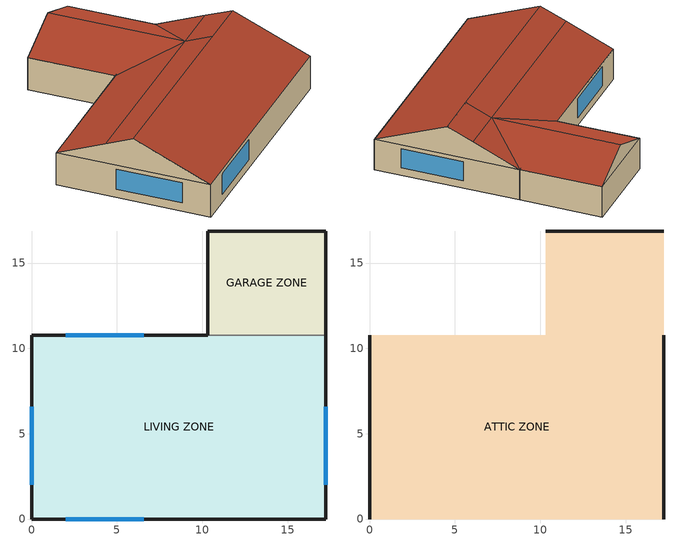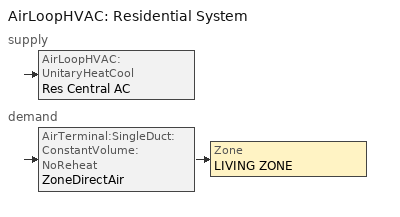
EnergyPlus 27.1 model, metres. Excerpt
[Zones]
LIVING ZONE
 floor adiabatic (FLOOR:LIVING): 0,0 0,10.78 17.24,10.78 17.24,0 z0
 wall outside (EXTWALL:LIVING): 10.32,10.78 0,10.78 0,0 17.24,0 17.24,10.78 z0:2.44
 wall to GARAGE ZONE (INTERIORWall): 17.24,10.78 10.32,10.78 z0:2.44
 window (Dbl Clr 3mm/6mm Air): 6.57,10.78 2,10.78 / 17.24,2 17.24,6.57 / 2,0 6.57,0 / 0,6.57 0,2 z0.61:2.13
GARAGE ZONE
 floor adiabatic (FLOOR:GARAGE): 10.32,10.78 10.32,16.88 17.24,16.88 17.24,10.78 z0
 wall outside (EXTWALL:GARAGE): 17.24,10.78 17.24,16.88 / 10.32,16.88 10.32,10.78 z0:2.44
 wall outside (Garage:SteelDoor): 17.24,16.88 10.32,16.88 z0:2.44
ATTIC ZONE
 floor to LIVING ZONE (reverseCEILING:LIVING): 0,0 0,10.78 17.24,10.78 17.24,0 z2.44
 floor to GARAGE ZONE (CEILING:Garage): 10.32,10.78 10.32,16.88 17.24,16.88 17.24,10.78 z2.44
 wall outside (GABLE): 17.24,5.39,4.68 17.24,0,2.44 17.24,10.78,2.44; 0,5.39,4.68 0,10.78,2.44 0,0,2.44; 13.78,16.88,3.88 17.24,16.88,2.44 10.32,16.88,2.44
 roof outside (ROOF): 13.78,5.39,4.68 13.78,7.32,3.88 0,7.32,3.88 0,5.39,4.68; 0,5.39,4.68 0,0,2.44 17.24,0,2.44 17.24,5.39,4.68; 13.78,7.32,3.88 10.33,10.78,2.44 0,10.78,2.44 0,7.32,3.88; 17.24,5.39,4.68 17.24,7.32,3.88 13.78,7.32,3.88 13.78,5.39,4.68; 17.24,7.32,3.88 17.24,10.78,2.44 13.78,7.32,3.88; 13.78,16.88,3.88 13.78,7.32,3.88 17.24,10.78,2.44 17.24,16.88,2.44; 10.32,16.88,2.44 10.32,10.78,2.44 13.78,7.32,3.88 13.78,16.88,3.88
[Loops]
AirLoopHVAC 'Residential System'
 supply: AirLoopHVAC:UnitaryHeatCool 'Res Central AC'
 demand: AirTerminal:SingleDuct:ConstantVolume:NoReheat 'ZoneDirectAir' > Zone 'LIVING ZONE'
[Building]
House with AirflowNetwork simulation: North Axis {deg}=0; Terrain=Suburbs; Loads Convergence Tolerance Value {W}=0.001; Temperature Convergence Tolerance Value {deltaC}=0.005; Solar Distribution=FullInteriorAndExterior; Maximum Number of Warmup Days=25; Minimum Number of Warmup Days=6
[Site:Location]
Miami Intl Ap_FL_USA Design_Conditions: Latitude {deg}=25.82; Longitude {deg}=-80.3; Time Zone {hr}=-5; Elevation {m}=11
[SizingPeriod:DesignDay] Day of Month=21; Humidity Condition Type=WetBulb; Barometric Pressure {Pa}=101193; Rain Indicator=No; Snow Indicator=No; Daylight Saving Time Indicator=No; Solar Model Indicator=ASHRAEClearSky
Name | Month | Day Type | Maximum Dry-Bulb Temperature {C} | Daily Dry-Bulb Temperature Range {deltaC} | Wetbulb or DewPoint at Maximum Dry-Bulb {C} | Wind Speed {m/s} | Wind Direction {deg} | Sky Clearness
Miami Intl Ap Ann Htg 99% Condns DB | 1 | WinterDesignDay | 10.9 | 0 | 10.9 | 3.8 | 340 | 0
Miami Intl Ap Ann Clg 1% Condns DB=>MWB | 7 | SummerDesignDay | 32.6 | 6.7 | 25.3 | 4.5 | 140 | 1
[Site:GroundTemperature:BuildingSurface]
20.59, 20.82, 21.14, 21.65, 22.05, 22.91, 23.08, 22.36, 21.97, 21.44, 21.05, 20.68
[Material] Thermal Absorptance=0.9
Name | Roughness | Thickness {m} | Conductivity {W/m-K} | Density {kg/m3} | Specific Heat {J/kg-K} | Solar Absorptance | Visible Absorptance
A1 - 1 IN STUCCO | Smooth | 0.0253898 | 0.691831 | 1858.142 | 836.8 | 0.92 | 0.92
CB11 | MediumRough | 0.2032 | 1.048 | 1105 | 837 | 0.2 | 0.2
GP01 | MediumSmooth | 0.0127 | 0.16 | 801 | 837 | 0.75 | 0.75
IN02 | Rough | 0.0901 | 0.043 | 10 | 837 | 0.75 | 0.75
IN05 | Rough | 0.2458 | 0.043 | 10 | 837 | 0.75 | 0.75
PW03 | MediumSmooth | 0.0127 | 0.115 | 545 | 1213 | 0.78 | 0.78
CC03 | MediumRough | 0.1016 | 1.31 | 2243 | 837 | 0.65 | 0.65
HF-A3 | Smooth | 0.0015 | 44.9696 | 7689 | 418 | 0.2 | 0.2
WD10 | MediumSmooth | 0.667 | 0.115 | 513 | 1381 | 0.78 | 0.78
[Material:NoMass] Thermal Absorptance=0.9
Name | Roughness | Thermal Resistance {m2-K/W} | Solar Absorptance | Visible Absorptance
AR02 | VeryRough | 0.078 | 0.7 | 0.7
CP02 | Rough | 0.217 | 0.75 | 0.75
[WindowMaterial:Glazing] Optical Data Type=SpectralAverage; Thickness {m}=0.003; Solar Transmittance at Normal Incidence=0.63; Visible Transmittance at Normal Incidence=0.85; Infrared Transmittance at Normal Incidence=0; Conductivity {W/m-K}=0.9
Name | Front Side Solar Reflectance at Normal Incidence | Back Side Solar Reflectance at Normal Incidence | Front Side Visible Reflectance at Normal Incidence | Back Side Visible Reflectance at Normal Incidence | Front Side Infrared Hemispherical Emissivity | Back Side Infrared Hemispherical Emissivity
LoE CLEAR 3MM | 0.19 | 0.22 | 0.056 | 0.079 | 0.84 | 0.1
LoE CLEAR 3MM Rev | 0.22 | 0.19 | 0.079 | 0.056 | 0.1 | 0.84
[WindowMaterial:Gas]
AIR 6MM: Gas Type=Air; Thickness {m}=0.006
[Construction]
EXTWALL:LIVING: A1 - 1 IN STUCCO, CB11, GP01
INTERIORWall: GP01, IN02, GP01
FLOOR:GARAGE: CC03
FLOOR:LIVING: CC03, CP02
ROOF: AR02, PW03
EXTWALL:GARAGE: A1 - 1 IN STUCCO, CB11
reverseCEILING:LIVING: GP01, IN05
GABLE: PW03
FURNITURE: WD10
Dbl Clr 3mm/6mm Air: LoE CLEAR 3MM, AIR 6MM, LoE CLEAR 3MM Rev
Garage:SteelDoor: HF-A3
CEILING:Garage: GP01
[Zone] Type=1; Multiplier=1; Ceiling Height {m}=Autocalculate; Volume {m3}=Autocalculate
LIVING ZONE; GARAGE ZONE; ATTIC ZONE
[Sizing:Zone]
LIVING ZONE: Zone Cooling Design Supply Air Temperature Input Method=SupplyAirTemperature; Zone Cooling Design Supply Air Temperature {C}=16; Zone Heating Design Supply Air Temperature Input Method=SupplyAirTemperature; Zone Heating Design Supply Air Temperature {C}=50; Zone Cooling Design Supply Air Humidity Ratio {kgWater/kgDryAir}=0.009; Zone Heating Design Supply Air Humidity Ratio {kgWater/kgDryAir}=0.004; Design Specification Outdoor Air Object=SZ DSOA LIVING ZONE; Zone Heating Sizing Factor=0; Zone Cooling Sizing Factor=0; Cooling Design Air Flow Method=DesignDay; Cooling Design Air Flow Rate {m3/s}=0; Heating Design Air Flow Method=DesignDay; Heating Design Air Flow Rate {m3/s}=0; Account for Dedicated Outdoor Air System=No; Dedicated Outdoor Air System Control Strategy=NeutralSupplyAir; Dedicated Outdoor Air Low Setpoint Temperature for Design {C}=Autosize; Dedicated Outdoor Air High Setpoint Temperature for Design {C}=Autosize
[DesignSpecification:OutdoorAir]
SZ DSOA LIVING ZONE: Outdoor Air Method=Sum; Outdoor Air Flow per Person {m3/s-person}=0.00472; Outdoor Air Flow per Zone Floor Area {m3/s-m2}=0.000508; Outdoor Air Flow per Zone {m3/s}=0
[InternalMass]
InternalMass_LivingZone: Construction=FURNITURE; Zone or ZoneList=LIVING ZONE; Surface Area {m2}=77
[People]
LIVING ZONE People: Zone or ZoneList or Space or SpaceList=LIVING ZONE; Number of People Schedule=Occupancy Sch; Number of People Calculation Method=People; Number of People=3; Fraction Radiant=0.3; Activity Level Schedule=Activity Sch; Carbon Dioxide Generation Rate {m3/s-W}=3.82e-08; Mean Radiant Temperature Calculation Type=EnclosureAveraged; Work Efficiency Schedule=Work Eff Sch; Clothing Insulation Calculation Method=ClothingInsulationSchedule; Clothing Insulation Schedule=Clothing Sch; Air Velocity Schedule=Air Velo Sch; Thermal Comfort Model 1 Type=Fanger
[Lights]
LIVING ZONE Lights: Zone or ZoneList or Space or SpaceList=LIVING ZONE; Schedule=Lighting Sch; Design Level Calculation Method=LightingLevel; Lighting Level {W}=656.3; Return Air Fraction=0; Fraction Radiant=0.2; Fraction Visible=0.2; Fraction Replaceable=0
[ElectricEquipment] Zone or ZoneList or Space or SpaceList=LIVING ZONE; Design Level Calculation Method=EquipmentLevel
Name | Schedule | Design Level {W} | Fraction Latent | Fraction Radiant | Fraction Lost
Res Refrigerator | Refrigerator Sch | 91.09 | 0 | 0.35 | 0
Res Clothes Washer | Clothes Washer Sch | 24.74 | 0 | 0.6 | 0.2
Res Clothes Dryer Electric | Clothes Dryer Sch | 185.76 | 0.05 | 0.1125 | 0.8
Res Dish Washers | Dish Washer Sch | 62.57 | 0.2 | 0.45 | 0.2
Res Range Electric | Range Sch | 248.1 | 0.4 | 0.3 | 0.2
Res Other appliances & Plug Loads | Other Plug Loads Sch | 567.31 | 0.1 | 0.315 | 0
[AirLoopHVAC]
Residential System: Design Supply Air Flow Rate {m3/s}=1.1
[AvailabilityManager:Scheduled]
Reheat System 1 Avail: Schedule=HVACAvailSched
[Zone equipment]
LIVING ZONE: ZoneDirectAir
[Sizing:System]
Residential System: Type of Load to Size On=Sensible; Design Outdoor Air Flow Rate {m3/s}=Autosize; Central Heating Maximum System Air Flow Ratio=0; Preheat Design Temperature {C}=7; Preheat Design Humidity Ratio {kgWater/kgDryAir}=0.008; Precool Design Temperature {C}=11; Precool Design Humidity Ratio {kgWater/kgDryAir}=0.008; Central Cooling Design Supply Air Temperature {C}=16; Central Heating Design Supply Air Temperature {C}=18; Type of Zone Sum to Use=NonCoincident; 100% Outdoor Air in Cooling=No; 100% Outdoor Air in Heating=No; Central Cooling Design Supply Air Humidity Ratio {kgWater/kgDryAir}=0.009; Central Heating Design Supply Air Humidity Ratio {kgWater/kgDryAir}=0.009; Cooling Supply Air Flow Rate Method=DesignDay; Cooling Supply Air Flow Rate {m3/s}=0; Heating Supply Air Flow Rate Method=DesignDay; Heating Supply Air Flow Rate {m3/s}=0; Zone Maximum Outdoor Air Fraction=1; Cooling Design Capacity Method=CoolingDesignCapacity; Cooling Design Capacity {W}=Autosize; Heating Design Capacity Method=HeatingDesignCapacity; Heating Design Capacity {W}=Autosize; Central Cooling Capacity Control Method=VAV
[AirLoopHVAC:UnitaryHeatCool]
Res Central AC: Availability Schedule=HVACAvailSched; Supply Air Fan Operating Mode Schedule=CyclingFanSchedule; Maximum Supply Air Temperature {C}=50; Cooling Supply Air Flow Rate {m3/s}=1.02; Heating Supply Air Flow Rate {m3/s}=1.02; No Load Supply Air Flow Rate {m3/s}=0; Controlling Zone or Thermostat Location=LIVING ZONE; Supply Fan=Supply Fan 1; Fan Placement=DrawThrough; Heating Coil=Heating Coil 1; Cooling Coil=ACDXCoil 1; Dehumidification Control Type=None; Reheat Coil=Reheat Coil
[AirTerminal:SingleDuct:ConstantVolume:NoReheat]
ZoneDirectAir: Availability Schedule=HVACAvailSched; Maximum Air Flow Rate {m3/s}=1.02
[ZoneControl:Thermostat]
Zone Thermostat: Zone or ZoneList=LIVING ZONE; Control Type Schedule=Dual Zone Control Type Sched; Control 1=Setpoints
[ThermostatSetpoint:DualSetpoint]
Setpoints: Heating Setpoint Temperature Schedule=Dual Heating Setpoints; Cooling Setpoint Temperature Schedule=Dual Cooling Setpoints
[ZoneControl:Thermostat:TemperatureAndHumidity]
Thermostat=Zone Thermostat; Dehumidifying Relative Humidity Setpoint Schedule=Seasonal Relative Humidity Sch; Dehumidification Control Type=Overcool; Overcool Range Input Method=Constant; Overcool Constant Range {deltaC}=1.7; Overcool Control Ratio {percent/K}=3
[Coil:Heating:Fuel] Availability Schedule=HVACAvailSched; Fuel Type=NaturalGas; Burner Efficiency=0.8; Nominal Capacity {W}=25000
Heating Coil 1; Reheat Coil
[Coil:Cooling:DX:SingleSpeed]
ACDXCoil 1: Availability Schedule=HVACAvailSched; Gross Rated Total Cooling Capacity {W}=18000; Gross Rated Sensible Heat Ratio=Autosize; Gross Rated Cooling COP {W/W}=4.49; Rated Air Flow Rate {m3/s}=1; 2023 Rated Evaporator Fan Power Per Volume Flow Rate {W/(m3/s)}=934.4; Total Cooling Capacity Function of Temperature Curve=CentralACCoolCapFT; Total Cooling Capacity Function of Flow Fraction Curve=CentralACCoolCapFFF; Energy Input Ratio Function of Temperature Curve=CentralACEIRFT; Energy Input Ratio Function of Flow Fraction Curve=CentralACEIRFFF; Part Load Fraction Correlation Curve=CentralACPLFFPLR
[Fan:OnOff]
Supply Fan 1: Availability Schedule=HVACAvailSched; Fan Total Efficiency=0.7; Pressure Rise {Pa}=400; Maximum Flow Rate {m3/s}=1.02; Motor Efficiency=0.9; Motor In Airstream Fraction=1
[Schedule:Compact]
Activity Sch: Through: 12/31, For: AllDays, Until: 24:00, 131.8
Work Eff Sch; CyclingFanSchedule: Through: 12/31, For: AllDays, Until: 24:00, 0
Clothing Sch; HVACAvailSched: Through: 12/31, For: AllDays, Until: 24:00, 1
Air Velo Sch: Through: 12/31, For: AllDays, Until: 24:00, 0.137
Occupancy Sch: Through: 12/31, For AllDays, Until: 1:00, 0.427, Until: 2:00, 0.427, Until: 3:00, 0.427, Until: 4:00, 0.427, Until: 5:00, 0.427, Until: 6:00, 0.72, Until: 7:00, 1, Until: 8:00, 0.671, Until: 9:00, 0.329, Until: 10:00, 0.171, Until: 11:00, 0.171, Until: 12:00, 0.171, Until: 13:00, 0.171, Until: 14:00, 0.171, Until: 15:00, 0.232, Until: 16:00, 0.329, Until: 17:00, 0.5, Until: 18:00, 0.671, Until: 19:00, 0.829, Until: 20:00, 1, Until: 21:00, 1, Until: 22:00, 0.854, Until: 23:00, 0.646, Until: 24:00, 0.427
Lighting Sch: Through: 12/31, For AllDays, Until: 1:00, 0.197, Until: 2:00, 0.162, Until: 3:00, 0.128, Until: 4:00, 0.145, Until: 5:00, 0.179, Until: 6:00, 0.265, Until: 7:00, 0.359, Until: 8:00, 0.35, Until: 9:00, 0.291, Until: 10:00, 0.248, Until: 11:00, 0.231, Until: 12:00, 0.214, Until: 13:00, 0.179, Until: 14:00, 0.179, Until: 15:00, 0.179, Until: 16:00, 0.222, Until: 17:00, 0.265, Until: 18:00, 0.376, Until: 19:00, 0.718, Until: 20:00, 1, Until: 21:00, 0.966, Until: 22:00, 0.821, Until: 23:00, 0.538, Until: 24:00, 0.325
Refrigerator Sch: Through: 12/31, For AllDays, Until: 1:00, 0.8, Until: 2:00, 0.783, Until: 3:00, 0.766, Until: 4:00, 0.743, Until: 5:00, 0.731, Until: 6:00, 0.731, Until: 7:00, 0.76, Until: 8:00, 0.8, Until: 9:00, 0.817, Until: 10:00, 0.829, Until: 11:00, 0.8, Until: 12:00, 0.8, Until: 13:00, 0.84, Until: 14:00, 0.84, Until: 15:00, 0.829, Until: 16:00, 0.84, Until: 17:00, 0.886, Until: 18:00, 0.971, Until: 19:00, 1, Until: 20:00, 0.971, Until: 21:00, 0.943, Until: 22:00, 0.926, Until: 23:00, 0.886, Until: 24:00, 0.829
Clothes Washer Sch: Through: 12/31, For AllDays, Until: 1:00, 0.109, Until: 2:00, 0.087, Until: 3:00, 0.043, Until: 4:00, 0.043, Until: 5:00, 0.087, Until: 6:00, 0.13, Until: 7:00, 0.261, Until: 8:00, 0.565, Until: 9:00, 0.848, Until: 10:00, 1, Until: 11:00, 0.978, Until: 12:00, 0.87, Until: 13:00, 0.783, Until: 14:00, 0.696, Until: 15:00, 0.609, Until: 16:00, 0.565, Until: 17:00, 0.587, Until: 18:00, 0.565, Until: 19:00, 0.565, Until: 20:00, 0.565, Until: 21:00, 0.565, Until: 22:00, 0.543, Until: 23:00, 0.37, Until: 24:00, 0.196
Clothes Dryer Sch: Through: 12/31, For AllDays, Until: 1:00, 0.122, Until: 2:00, 0.073, Until: 3:00, 0.049, Until: 4:00, 0.024, Until: 5:00, 0.049, Until: 6:00, 0.073, Until: 7:00, 0.195, Until: 8:00, 0.39, Until: 9:00, 0.595, Until: 10:00, 0.839, Until: 11:00, 0.961, Until: 12:00, 1, Until: 13:00, 0.912, Until: 14:00, 0.829, Until: 15:00, 0.746, Until: 16:00, 0.707, Until: 17:00, 0.683, Until: 18:00, 0.668, Until: 19:00, 0.634, Until: 20:00, 0.624, Until: 21:00, 0.644, Until: 22:00, 0.668, Until: 23:00, 0.537, Until: 24:00, 0.293
Dish Washer Sch: Through: 12/31, For AllDays, Until: 1:00, 0.138, Until: 2:00, 0.062, Until: 3:00, 0.046, Until: 4:00, 0.031, Until: 5:00, 0.031, Until: 6:00, 0.092, Until: 7:00, 0.185, Until: 8:00, 0.277, Until: 9:00, 0.523, Until: 10:00, 0.585, Until: 11:00, 0.508, Until: 12:00, 0.431, Until: 13:00, 0.369, Until: 14:00, 0.415, Until: 15:00, 0.338, Until: 16:00, 0.323, Until: 17:00, 0.338, Until: 18:00, 0.446, Until: 19:00, 0.785, Until: 20:00, 1, Until: 21:00, 0.815, Until: 22:00, 0.6, Until: 23:00, 0.4, Until: 24:00, 0.277
Range Sch: Through: 12/31, For AllDays, Until: 1:00, 0.047, Until: 2:00, 0.047, Until: 3:00, 0.024, Until: 4:00, 0.024, Until: 5:00, 0.047, Until: 6:00, 0.071, Until: 7:00, 0.165, Until: 8:00, 0.283, Until: 9:00, 0.307, Until: 10:00, 0.321, Until: 11:00, 0.283, Until: 12:00, 0.33, Until: 13:00, 0.377, Until: 14:00, 0.307, Until: 15:00, 0.292, Until: 16:00, 0.377, Until: 17:00, 0.613, Until: 18:00, 1, Until: 19:00, 0.778, Until: 20:00, 0.401, Until: 21:00, 0.236, Until: 22:00, 0.165, Until: 23:00, 0.104, Until: 24:00, 0.071
Other Plug Loads Sch: Through: 12/31, For AllDays, Until: 1:00, 0.597, Until: 2:00, 0.565, Until: 3:00, 0.548, Until: 4:00, 0.548, Until: 5:00, 0.516, Until: 6:00, 0.581, Until: 7:00, 0.677, Until: 8:00, 0.71, Until: 9:00, 0.597, Until: 10:00, 0.516, Until: 11:00, 0.532, Until: 12:00, 0.532, Until: 13:00, 0.516, Until: 14:00, 0.532, Until: 15:00, 0.565, Until: 16:00, 0.597, Until: 17:00, 0.71, Until: 18:00, 0.855, Until: 19:00, 0.935, Until: 20:00, 0.968, Until: 21:00, 1, Until: 22:00, 0.968, Until: 23:00, 0.839, Until: 24:00, 0.726
Dual Heating Setpoints: Through: 12/31, For: AllDays, Until: 24:00, 21.22
Dual Cooling Setpoints: Through: 12/31, For: AllDays, Until: 24:00, 24.56
Dual Zone Control Type Sched: Through: 12/31, For: AllDays, Until: 24:00, 4
Seasonal Relative Humidity Sch: Through: 12/31, For: AllDays, Until: 24:00, 45
[Curve:Biquadratic] Minimum Value of x=12.77778; Maximum Value of x=23.88889; Minimum Value of y=18; Maximum Value of y=46.11111; Input Unit Type for X=Temperature; Input Unit Type for Y=Temperature; Output Unit Type=Dimensionless
Name | Coefficient1 Constant | Coefficient2 x | Coefficient3 x**2 | Coefficient4 y | Coefficient5 y**2 | Coefficient6 x*y
CentralACCoolCapFT | 0.942588 | 0.00954335 | 0.00068377 | -0.0110427 | 5.249e-06 | -9.72e-06
CentralACEIRFT | 0.342414 | 0.034885 | -0.0006237 | 0.00497722 | 0.000437951 | -0.000728028
[Curve:Quadratic]
Name | Coefficient1 Constant | Coefficient2 x | Coefficient3 x**2 | Minimum Value of x | Maximum Value of x
CentralACCoolCapFFF | 0.8 | 0.2 | 0 | 0.5 | 1.5
CentralACEIRFFF | 1.1552 | -0.1808 | 0.0256 | 0.5 | 1.5
CentralACPLFFPLR | 0.85 | 0.15 | 0 | 0 | 1
[AirflowNetwork:SimulationControl]
House AirflowNetwork: AirflowNetwork Control=MultizoneWithDistribution; Wind Pressure Coefficient Type=Input; Height Selection for Local Wind Pressure Calculation=ExternalNode; Building Type=LowRise; Maximum Number of Iterations=500; Initialization Type=ZeroNodePressures; Relative Airflow Convergence Tolerance=1e-05; Absolute Airflow Convergence Tolerance {kg/s}=1e-06; Convergence Acceleration Limit=-0.5; Azimuth Angle of Long Axis of Building {deg}=0; Ratio of Building Width Along Short Axis to Width Along Long Axis=1
[AirflowNetwork:MultiZone:Zone] Indoor and Outdoor Enthalpy Difference Lower Limit For Maximum Venting Open Factor {deltaJ/kg}=0; Indoor and Outdoor Enthalpy Difference Upper Limit for Minimum Venting Open Factor {deltaJ/kg}=300000
Name | Ventilation Control Mode | Ventilation Control Zone Temperature Setpoint Schedule | Minimum Venting Open Factor | Indoor and Outdoor Temperature Difference Lower Limit For Maximum Venting Open Factor {deltaC} | Indoor and Outdoor Temperature Difference Upper Limit for Minimum Venting Open Factor {deltaC}
LIVING ZONE | Temperature | WindowVentSched | 0.5 | 5 | 10
GARAGE ZONE; ATTIC ZONE | NoVent |  | 1 | 0 | 100
[AirflowNetwork:MultiZone:Surface] Window/Door Opening Factor, or Crack Factor=1
Name | Leakage Component
Living:West; Living:Interior | CR-1
Garage:FrontDoor | CRcri
EastRoof | AtticLeak
Living:Ceiling | InterCondZoneLeak
Garage:Ceiling | InterZoneLeak
[AirflowNetwork:MultiZone:ReferenceCrackConditions]
ReferenceCrackConditions: Reference Temperature {C}=20; Reference Barometric Pressure {Pa}=101325; Reference Humidity Ratio {kgWater/kgDryAir}=0
[AirflowNetwork:MultiZone:Surface:Crack]
Name | Air Mass Flow Coefficient at Reference Conditions {kg/s} | Air Mass Flow Exponent
CR-1; CRcri | 0.05 | 0.667
AtticLeak; InterZoneLeak | 0.05 | 0.65
InterCondZoneLeak | 0.02 | 0.65
[AirflowNetwork:MultiZone:ExternalNode] External Node Height {m}=1.524
Name | Wind Pressure Coefficient Curve
NFacade | NFacade_WPCValue
EFacade | EFacade_WPCValue
SFacade | SFacade_WPCValue
WFacade | WFacade_WPCValue
[AirflowNetwork:MultiZone:WindPressureCoefficientArray]
Every 30 Degrees: Wind Direction 1 {deg}=0; Wind Direction 2 {deg}=30; Wind Direction 3 {deg}=60; Wind Direction 4 {deg}=90; Wind Direction 5 {deg}=120; Wind Direction 6 {deg}=150; Wind Direction 7 {deg}=180; Wind Direction 8 {deg}=210; Wind Direction 9 {deg}=240; Wind Direction 10 {deg}=270; Wind Direction 11 {deg}=300; Wind Direction 12 {deg}=330
[AirflowNetwork:MultiZone:WindPressureCoefficientValues] AirflowNetwork:MultiZone:WindPressureCoefficientArray=Every 30 Degrees
Name | Wind Pressure Coefficient Value 1 | Wind Pressure Coefficient Value 2 | Wind Pressure Coefficient Value 3 | Wind Pressure Coefficient Value 4 | Wind Pressure Coefficient Value 5 | Wind Pressure Coefficient Value 6 | Wind Pressure Coefficient Value 7 | Wind Pressure Coefficient Value 8 | Wind Pressure Coefficient Value 9 | Wind Pressure Coefficient Value 10 | Wind Pressure Coefficient Value 11 | Wind Pressure Coefficient Value 12
NFacade_WPCValue | 0.6 | 0.48 | 0.04 | -0.56 | -0.56 | -0.42 | -0.37 | -0.42 | -0.56 | -0.56 | 0.04 | 0.48
EFacade_WPCValue | -0.56 | 0.04 | 0.48 | 0.6 | 0.48 | 0.04 | -0.56 | -0.56 | -0.42 | -0.37 | -0.42 | -0.56
SFacade_WPCValue | -0.37 | -0.42 | -0.56 | -0.56 | 0.04 | 0.48 | 0.6 | 0.48 | 0.04 | -0.56 | -0.56 | -0.42
WFacade_WPCValue | -0.56 | -0.56 | -0.42 | -0.37 | -0.42 | -0.56 | -0.56 | 0.04 | 0.48 | 0.6 | 0.48 | 0.04
[AirflowNetwork:Distribution:Node] Node Height {m}=3
Name | Component Object Type or Node Type
EquipmentInletNode; ZoneSupplyNode; ZoneSupplyRegisterNode ATInlet; ZoneSupplyRegisterNode; ZoneOutletNode; ZoneReturnNode; MainReturnNode; MainInletNode; FanInletNode; CoolingInletNode; HeatingInletNode; ReheatInletNode; AirLoopOutletNode | Other
SplitterNode | AirLoopHVAC:ZoneSplitter
MixerNode | AirLoopHVAC:ZoneMixer
[AirflowNetwork:Distribution:Component:LeakageRatio] Maximum Flow Rate {m3/s}=1.1; Air Mass Flow Exponent=0.65
Name | Effective Leakage Ratio | Reference Pressure Difference {Pa}
SupplyLeak | 0.1 | 60
ReturnLeak | 0.05 | 15
[AirflowNetwork:Distribution:Component:Duct] Overall Moisture Transmittance Coefficient from Air to Air {kg/m2}=1e-07
Name | Duct Length {m} | Hydraulic Diameter {m} | Cross Section Area {m2} | Surface Roughness {m} | Coefficient for Local Dynamic Loss Due to Fitting | Heat Transmittance Coefficient (U-Factor) for Duct Wall Construction {W/m2-K} | Outside Convection Coefficient {W/m2-K} | Inside Convection Coefficient {W/m2-K}
MainTruck | 2 | 0.4064 | 0.1297 | 0.0009 | 0.01 | 0.946792 | 5.018 | 25.09
ZoneSupply | 10 | 0.4064 | 0.1297 | 0.0009 | 0.91 | 0.946792 | 5.018 | 25.09
ZoneReturn | 3 | 0.5 | 0.1963 | 0.0009 | 0.01 | 0.001226 | 0.0065 | 0.0325
ZoneConnectionDuct; AirLoopReturn; AirLoopSupply | 0.1 | 1 | 0.7854 | 0.0001 | 0 | 0.001226 | 0.0065 | 0.0325
MainReturn | 1 | 0.5 | 0.1963 | 0.0009 | 0.01 | 0.001226 | 0.0065 | 0.0325
ZoneSupply1Link2 ATInlet Duct | 0.0001 | 0.4064 | 0.1297 | 0.0009 | 0 | 1e-07 | 5.018 | 25.09
[AirflowNetwork:Distribution:Component:Fan]
Fan=Supply Fan 1
[AirflowNetwork:Distribution:Component:Coil] Air Path Length {m}=0.1; Air Path Hydraulic Diameter {m}=1
Name | Coil
 | ACDXCoil 1
 | Heating Coil 1
 | Reheat Coil
[AirflowNetwork:Distribution:Linkage]
Name | Node 1 | Node 2 | Component | Thermal Zone
Main Link | EquipmentInletNode | SplitterNode | MainTruck | Attic Zone
ZoneSupplyLink1 | SplitterNode | ZoneSupplyNode | ZoneSupply | Attic Zone
ZoneSupply1Link2 ATInlet | ZoneSupplyRegisterNode ATInlet | ZoneSupplyRegisterNode | ZoneSupply1Link2 ATInlet Duct | Attic Zone
ZoneSupply1Link2 | ZoneSupplyNode | ZoneSupplyRegisterNode ATInlet | ZoneSupply | Attic Zone
ZoneSupplyConnectionLink | ZoneSupplyRegisterNode | LIVING ZONE | ZoneConnectionDuct
ZoneReturnConnectionLink | LIVING ZONE | ZoneOutletNode | ZoneConnectionDuct
ZoneReturn1Link | ZoneOutletNode | ZoneReturnNode | ZoneReturn | Attic Zone
ZoneReturn2Link | ZoneReturnNode | MixerNode | ZoneReturn | Garage Zone
ReturnMixerLink | MixerNode | MainReturnNode | MainReturn | Garage Zone
SystemReturnLink | MainReturnNode | MainInletNode | AirLoopReturn
SystemInletLink | MainInletNode | CoolingInletNode | MainReturn | GARAGE ZONE
SupplyFanLink | FanInletNode | ReheatInletNode | Supply Fan 1
CoolingCoilLink | CoolingInletNode | HeatingInletNode | ACDXCoil 1
HeatingCoilLink | HeatingInletNode | FanInletNode | Heating Coil 1
ReheatCoilLink | ReheatInletNode | AirLoopOutletNode | Reheat Coil
EquipmentAirLoopLink | AirLoopOutletNode | EquipmentInletNode | AirLoopSupply
ZoneSupplyLeakLink | ZoneSupplyNode | Attic Zone | SupplyLeak
ZoneReturnLeakLink | Garage Zone | ZoneReturnNode | ReturnLeak
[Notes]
AirflowNetwork_MultiZone_House_OvercoolDehumid.idf
Basic file description:  A 186 m^2 (2000 ft^2) residential house with slab-on-grade.
Highlights:              This example file demonstrates zone air high relative humidity control using
TemperatureAndHumidity thermostat object. This control option reduces (Overcools)
the zone air cooling setpoint temperature to enhance zone air dehumidification.
Also this file does the basic test of an air distribution system in a residential home.
It provides forced ventilation during system on period and natural ventilation via
SIMPLE airflow model during system off period.
Simulation Location/Run: ASHRAE 2009 Annual Design Conditions, 2 design days, 2 run periods,
Run Control executes the design days only.
Location:                Miami Intl Ap,FL,USA,TMY3,722020
Design Days:             Miami Intl Ap_FL_USA Annual Heating 99%, MaxDB=10.9°C
Miami Intl Ap_FL_USA Annual Cooling (DB=>MWB) 1%, MaxDB=32.6°C MWB=25.3°C
Run Period (Weather File): Winter 1/14, Summer 7/7, Miami, Fl, WMO=722020
Run Control:             No zone or system sizing, design day simulation.
Building:                There are 3 zones (living space, garage and attic). The living zone is conditioned.
The other two zones (garage and attic) are unconditioned. Supply ducts are located
in the attic zone and return ducts are located in the garage zone. Supply leaks are
terminated in the attic zone, while return leaks originate in the garage.
Building aspect ratio: 1:1.6
Control logic:
When Air Distribution system and Simple Air Flow models are used together, the AirflowNetwork model overwrite
zone infiltration, ventilation and mixing calculated by the Simple Air Flow model when the HVAC system operates
(only for the zones included in theAirflowNetwork simulation).
Floor Area:        186 m^2 (2000 ft^2)
Number of Stories: 1
Zone Description Details (No attic zone):
*        Living                              *      window = *
Internal gains description:     ZONE Living  - Lighting, Refrigerator, Clothes Washer, Clothes Dryer Electric,
Dish Washers, Range Electric, Plug Loads, and People
Interzone Surfaces:             Interzone surfaces among living, garage, and attic (see diagram)
Internal Mass:                  186 m2 'FURNITURE', 66 cm wood
Clothes Washer                   24.74 W
Clothes Dryer Electric          185.76 W
Dish Washers                     62.57 W
Range Electric                  248.19 W
Plug Loads                      567.31 W
Windows:                        4 in the living zone
Detached Shading:               None
Daylight:                       None
Natural Ventilation:            AirflowNetwork Multizone
Compact Schedules:              Yes
Solair Distribution:            None
HVAC:                           A unitary system of AirLoopHVAC:UnitaryHeatCool provides space cooling and heating.
The system has a reheat coil as Coil:Heating:Fuel.
Thermostat setting at 22.22C(72F) for space heating and 25.56C(78F) for space cooling.
And the space relative humidity was kept at 45%.  The zone overcool constant range is
2C and overcool control ratio is 3.0 [%/deltaC ]
Zonal Equipment:                Living Zone - Direct Air
Central Air Handling Equipment: Yes
System Equipment Autosize:      No
Purchased Cooling:              No
Purchased Heating:              No
Purchased Chilled Water:        No
Purchased Hot Water:            No
Cooling Coil:                   Coil:Cooling:DX:SingleSpeed
Heating Coil:                   Coil:Heating:Fuel
Reeat Coil:                     Coil:Heating:Fuel
Pumps:                          None
Boilers:                        None
Chillers:                       None
Towers:                         None
Standard Reports:               None
Timestep or Hourly Variables:   Timestep
Time bins Report:               None
HTML Report:                    None
Environmental Emissions:        None
Utility Tariffs:                None
